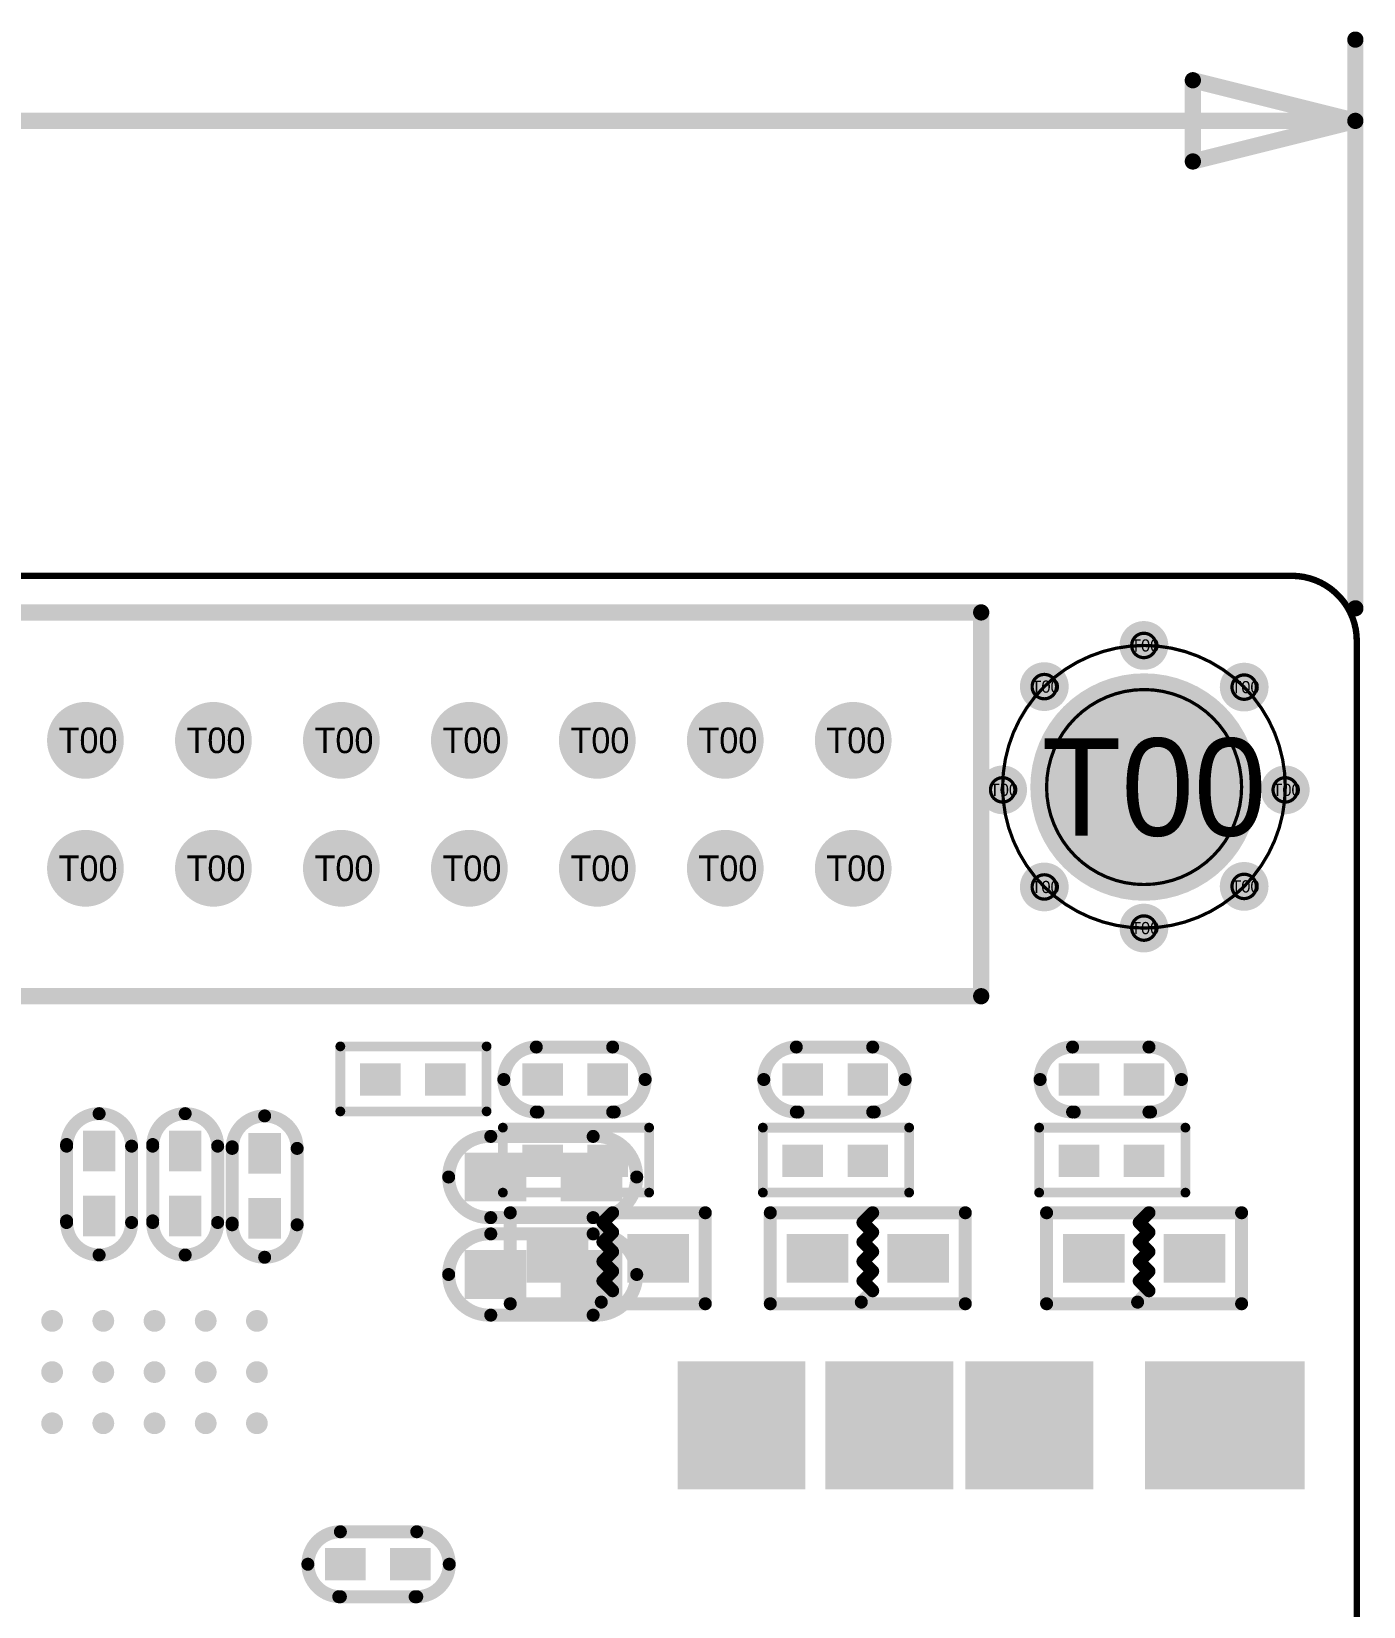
# Model space of a CAD drawing. Extents: x -400 to 4142, y 20 to 2756.
# Drawn here: x 3155 to 3975, y 1786 to 2755 of the extents above; entities that cross this region are included whole.
import ezdxf

# ---------------------------------------------------------------- set-up
doc = ezdxf.new("R2010")
doc.units = 0
doc.header["$MEASUREMENT"] = 0
for name, color, linetype in [('2DLINES_1', 3, 'Continuous'), ('BOARD_OUTLINE', 1, 'Continuous'), ('COMP_OUTLINE_BOTTOM', 6, 'Continuous'), ('COMP_OUTLINE_TOP', 4, 'Continuous'), ('PADLAYER_BOTTOM', 7, 'Continuous'), ('PADLAYER_TOP', 5, 'Continuous'), ('TOOL_TOP', 8, 'Continuous'), ('TOOLCODE_TOP', 9, 'Continuous')]:
    doc.layers.add(name, color=color, linetype=linetype)

msp = doc.modelspace()

# ---------------------------------------------------------------- linework, layer by layer
at = {"layer": '2DLINES_1'}
for points, const_width in [([(3970, 2400), (3970, 2750)], 10), ([(3870, 2675), (3870, 2725)], 10), ([(3870, 2725), (3970, 2700)], 10), ([(3970, 2700), (2134.545, 2700)], 10), ([(3970, 2700), (3870, 2675)], 10), ([(3970, 2350), (3970.026, 2350)], 1)]:
    msp.add_lwpolyline(points, dxfattribs=dict(at, const_width=const_width))
for points, const_width in [([(3967.5, 2750, 1), (3972.5, 2750, 1)], 5), ([(3867.5, 2725, 1), (3872.5, 2725, 1)], 5), ([(3867.5, 2725, 1), (3872.5, 2725, 1)], 5), ([(3967.5, 2700, 1), (3972.5, 2700, 1)], 5), ([(3967.5, 2700, 1), (3972.5, 2700, 1)], 5), ([(3967.5, 2700, 1), (3972.5, 2700, 1)], 5), ([(3867.5, 2675, 1), (3872.5, 2675, 1)], 5), ([(3867.5, 2675, 1), (3872.5, 2675, 1)], 5), ([(3967.5, 2400, 1), (3972.5, 2400, 1)], 5), ([(3969.75, 2350, 1), (3970.25, 2350, 1)], 0.5), ([(3969.776, 2350, 1), (3970.276, 2350, 1)], 0.5)]:
    msp.add_lwpolyline(points, format="xyb", close=True, dxfattribs=dict(at, const_width=const_width))
at = {"layer": 'BOARD_OUTLINE', "const_width": 3.937}
for points in [[(3930.866, 2420), (73.858, 2420, 0.414214)], [(3970.866, 2380, 0.414214), (3930.866, 2420)], [(3970.866, 100), (3970.866, 2380, 0.414214)]]:
    msp.add_lwpolyline(points, format="xyb", dxfattribs=at)
at = {"layer": 'BOARD_OUTLINE', "const_width": 1.969}
for points in [[(3929.882, 2420, 1), (3931.85, 2420, 1)], [(3929.882, 2420, 1), (3931.85, 2420, 1)], [(3969.882, 2380, 1), (3971.85, 2380, 1)], [(3969.882, 2380, 1), (3971.85, 2380, 1)]]:
    msp.add_lwpolyline(points, format="xyb", close=True, dxfattribs=at)
at = {"layer": 'COMP_OUTLINE_BOTTOM', "const_width": 8}
for points in [[(3197, 2089, 0.414214), (3177, 2069)], [(3217, 2069, 0.414214), (3197, 2089, 0.414214)], [(3249.953, 2089, 0.414214), (3229.953, 2069)], [(3269.953, 2069, 0.414214), (3249.953, 2089, 0.414214)], [(3298.856, 2087.604, 0.414214), (3278.856, 2067.604)], [(3318.856, 2067.604, 0.414214), (3298.856, 2087.604, 0.414214)], [(3437.99, 2075, 0.424732), (3412.079, 2050, 0.424732)], [(3500.99, 2075), (3437.99, 2075, 0.424732)], [(3527.799, 2050, 0.434813), (3500.99, 2075)], [(3412.079, 2050, 0.424732), (3437.99, 2025)], [(3500.99, 2025, 0.434813), (3527.799, 2050, 0.434813)], [(3177, 2022, 0.414214), (3197, 2002, 0.414214)], [(3197, 2002, 0.414214), (3217, 2022)], [(3229.953, 2022, 0.414214), (3249.953, 2002, 0.414214)], [(3249.953, 2002, 0.414214), (3269.953, 2022)], [(3437.99, 2025), (3500.99, 2025, 0.434813)], [(3278.856, 2020.604, 0.414214), (3298.856, 2000.604, 0.414214)], [(3298.856, 2000.604, 0.414214), (3318.856, 2020.604)], [(3437.99, 2015, 0.424732), (3412.079, 1990, 0.424732)], [(3500.99, 2015), (3437.99, 2015, 0.424732)], [(3527.799, 1990, 0.434813), (3500.99, 2015)], [(3412.079, 1990, 0.424732), (3437.99, 1965)], [(3500.99, 1965, 0.434813), (3527.799, 1990, 0.434813)], [(3437.99, 1965), (3500.99, 1965, 0.434813)], [(3345.457, 1831.682, 0.414214), (3325.457, 1811.682, 0.414214)], [(3412.457, 1811.682, 0.414214), (3392.457, 1831.682)], [(3325.457, 1811.682, 0.414214), (3345.457, 1791.682)], [(3392.457, 1791.682, 0.414214), (3412.457, 1811.682, 0.414214)]]:
    msp.add_lwpolyline(points, format="xyb", dxfattribs=at)
at = {"layer": 'COMP_OUTLINE_BOTTOM', "const_width": 4}
for points in [[(3195, 2089, 1), (3199, 2089, 1)], [(3195, 2089, 1), (3199, 2089, 1)], [(3247.953, 2089, 1), (3251.953, 2089, 1)], [(3247.953, 2089, 1), (3251.953, 2089, 1)], [(3296.856, 2087.604, 1), (3300.856, 2087.604, 1)], [(3296.856, 2087.604, 1), (3300.856, 2087.604, 1)], [(3435.99, 2075, 1), (3439.99, 2075, 1)], [(3435.99, 2075, 1), (3439.99, 2075, 1)], [(3498.99, 2075, 1), (3502.99, 2075, 1)], [(3498.99, 2075, 1), (3502.99, 2075, 1)], [(3175, 2070, 1), (3179, 2070, 1)], [(3175, 2069, 1), (3179, 2069, 1)], [(3215, 2069, 1), (3219, 2069, 1)], [(3215, 2069, 1), (3219, 2069, 1)], [(3227.953, 2070, 1), (3231.953, 2070, 1)], [(3227.953, 2069, 1), (3231.953, 2069, 1)], [(3267.953, 2069, 1), (3271.953, 2069, 1)], [(3267.953, 2069, 1), (3271.953, 2069, 1)], [(3276.856, 2068.604, 1), (3280.856, 2068.604, 1)], [(3276.856, 2067.604, 1), (3280.856, 2067.604, 1)], [(3316.856, 2067.604, 1), (3320.856, 2067.604, 1)], [(3316.856, 2067.604, 1), (3320.856, 2067.604, 1)], [(3410.079, 2050, 1), (3414.079, 2050, 1)], [(3410.079, 2050, 1), (3414.079, 2050, 1)], [(3525.799, 2050, 1), (3529.799, 2050, 1)], [(3525.799, 2050, 1), (3529.799, 2050, 1)], [(3175, 2023, 1), (3179, 2023, 1)], [(3175, 2022, 1), (3179, 2022, 1)], [(3215, 2022, 1), (3219, 2022, 1)], [(3215, 2022, 1), (3219, 2022, 1)], [(3227.953, 2023, 1), (3231.953, 2023, 1)], [(3227.953, 2022, 1), (3231.953, 2022, 1)], [(3267.953, 2022, 1), (3271.953, 2022, 1)], [(3267.953, 2022, 1), (3271.953, 2022, 1)], [(3435.99, 2025, 1), (3439.99, 2025, 1)], [(3435.99, 2025, 1), (3439.99, 2025, 1)], [(3498.99, 2025, 1), (3502.99, 2025, 1)], [(3498.99, 2025, 1), (3502.99, 2025, 1)], [(3276.856, 2021.604, 1), (3280.856, 2021.604, 1)], [(3276.856, 2020.604, 1), (3280.856, 2020.604, 1)], [(3316.856, 2020.604, 1), (3320.856, 2020.604, 1)], [(3316.856, 2020.604, 1), (3320.856, 2020.604, 1)], [(3435.99, 2015, 1), (3439.99, 2015, 1)], [(3435.99, 2015, 1), (3439.99, 2015, 1)], [(3498.99, 2015, 1), (3502.99, 2015, 1)], [(3498.99, 2015, 1), (3502.99, 2015, 1)], [(3195, 2002, 1), (3199, 2002, 1)], [(3195, 2002, 1), (3199, 2002, 1)], [(3247.953, 2002, 1), (3251.953, 2002, 1)], [(3247.953, 2002, 1), (3251.953, 2002, 1)], [(3296.856, 2000.604, 1), (3300.856, 2000.604, 1)], [(3296.856, 2000.604, 1), (3300.856, 2000.604, 1)], [(3410.079, 1990, 1), (3414.079, 1990, 1)], [(3410.079, 1990, 1), (3414.079, 1990, 1)], [(3525.799, 1990, 1), (3529.799, 1990, 1)], [(3525.799, 1990, 1), (3529.799, 1990, 1)], [(3435.99, 1965, 1), (3439.99, 1965, 1)], [(3435.99, 1965, 1), (3439.99, 1965, 1)], [(3498.99, 1965, 1), (3502.99, 1965, 1)], [(3498.99, 1965, 1), (3502.99, 1965, 1)], [(3343.457, 1831.682, 1), (3347.457, 1831.682, 1)], [(3343.457, 1831.682, 1), (3347.457, 1831.682, 1)], [(3390.457, 1831.682, 1), (3394.457, 1831.682, 1)], [(3390.457, 1831.682, 1), (3394.457, 1831.682, 1)], [(3323.457, 1811.682, 1), (3327.457, 1811.682, 1)], [(3323.457, 1811.682, 1), (3327.457, 1811.682, 1)], [(3410.457, 1811.682, 1), (3414.457, 1811.682, 1)], [(3410.457, 1811.682, 1), (3414.457, 1811.682, 1)], [(3342.457, 1791.682, 1), (3346.457, 1791.682, 1)], [(3343.457, 1791.682, 1), (3347.457, 1791.682, 1)], [(3389.457, 1791.682, 1), (3393.457, 1791.682, 1)], [(3390.457, 1791.682, 1), (3394.457, 1791.682, 1)]]:
    msp.add_lwpolyline(points, format="xyb", close=True, dxfattribs=at)
at = {"layer": 'COMP_OUTLINE_BOTTOM', "const_width": 8}
for points in [[(3177, 2023), (3177, 2070)], [(3217, 2022), (3217, 2069)], [(3229.953, 2023), (3229.953, 2070)], [(3269.953, 2022), (3269.953, 2069)], [(3278.856, 2021.604), (3278.856, 2068.604)], [(3318.856, 2020.604), (3318.856, 2067.604)], [(3392.457, 1831.682), (3345.457, 1831.682)], [(3391.457, 1791.682), (3344.457, 1791.682)]]:
    msp.add_lwpolyline(points, dxfattribs=at)
at = {"layer": 'COMP_OUTLINE_TOP'}
for points, const_width in [([(1771.26, 2397.48), (3739.764, 2397.48)], 10), ([(3739.764, 2397.48), (3739.764, 2161.259)], 10), ([(3739.764, 2161.259), (1771.26, 2161.26)], 10), ([(3345.43, 2090.39), (3345.43, 2130.39)], 6), ([(3345.43, 2130.39), (3435.43, 2130.39)], 6), ([(3435.43, 2130.39), (3435.43, 2090.39)], 6), ([(3466, 2130), (3513, 2130)], 8), ([(3626, 2130), (3673, 2130)], 8), ([(3796, 2130), (3843, 2130)], 8), ([(3467, 2090), (3514, 2090)], 8), ([(3627, 2090), (3674, 2090)], 8), ([(3797, 2090), (3844, 2090)], 8), ([(3435.43, 2090.39), (3345.43, 2090.39)], 6), ([(3445.43, 2040.39), (3445.43, 2080.39)], 6), ([(3445.43, 2080.39), (3535.43, 2080.39)], 6), ([(3535.43, 2080.39), (3535.43, 2040.39)], 6), ([(3605.43, 2040.39), (3605.43, 2080.39)], 6), ([(3605.43, 2080.39), (3695.43, 2080.39)], 6), ([(3695.43, 2080.39), (3695.43, 2040.39)], 6), ([(3775.43, 2040.39), (3775.43, 2080.39)], 6), ([(3775.43, 2080.39), (3865.43, 2080.39)], 6), ([(3865.43, 2080.39), (3865.43, 2040.39)], 6), ([(3535.43, 2040.39), (3445.43, 2040.39)], 6), ([(3695.43, 2040.39), (3605.43, 2040.39)], 6), ([(3865.43, 2040.39), (3775.43, 2040.39)], 6), ([(3450, 2028), (3570, 2028)], 8), ([(3450, 1972), (3450, 2028)], 8), ([(3513, 2028), (3507, 2022)], 8), ([(3507, 2022), (3513, 2016)], 8), ([(3570, 2028), (3570, 1972)], 8), ([(3610, 2028), (3730, 2028)], 8), ([(3610, 1972), (3610, 2028)], 8), ([(3673, 2028), (3667, 2022)], 8), ([(3667, 2022), (3673, 2016)], 8), ([(3730, 2028), (3730, 1972)], 8), ([(3780, 2028), (3900, 2028)], 8), ([(3780, 1972), (3780, 2028)], 8), ([(3843, 2028), (3837, 2022)], 8), ([(3837, 2022), (3843, 2016)], 8), ([(3900, 2028), (3900, 1972)], 8), ([(3513, 2016), (3507, 2010)], 8), ([(3673, 2016), (3667, 2010)], 8), ([(3843, 2016), (3837, 2010)], 8), ([(3507, 2010), (3513, 2004)], 8), ([(3513, 2004), (3507, 1998)], 8), ([(3667, 2010), (3673, 2004)], 8), ([(3673, 2004), (3667, 1998)], 8), ([(3837, 2010), (3843, 2004)], 8), ([(3843, 2004), (3837, 1998)], 8), ([(3507, 1998), (3513, 1992)], 8), ([(3667, 1998), (3673, 1992)], 8), ([(3837, 1998), (3843, 1992)], 8), ([(3513, 1992), (3507, 1986)], 8), ([(3507, 1986), (3513, 1980)], 8), ([(3673, 1992), (3667, 1986)], 8), ([(3667, 1986), (3673, 1980)], 8), ([(3843, 1992), (3837, 1986)], 8), ([(3837, 1986), (3843, 1980)], 8), ([(3513, 1980), (3506, 1973)], 8), ([(3673, 1980), (3666, 1973)], 8), ([(3843, 1980), (3836, 1973)], 8), ([(3570, 1972), (3450, 1972)], 8), ([(3730, 1972), (3610, 1972)], 8), ([(3900, 1972), (3780, 1972)], 8)]:
    msp.add_lwpolyline(points, dxfattribs=dict(at, const_width=const_width))
for points, const_width in [([(3737.264, 2397.48, 1), (3742.264, 2397.48, 1)], 5), ([(3737.264, 2397.48, 1), (3742.264, 2397.48, 1)], 5), ([(3737.264, 2161.259, 1), (3742.264, 2161.259, 1)], 5), ([(3737.264, 2161.259, 1), (3742.264, 2161.259, 1)], 5), ([(3343.93, 2130.39, 1), (3346.93, 2130.39, 1)], 3), ([(3343.93, 2130.39, 1), (3346.93, 2130.39, 1)], 3), ([(3433.93, 2130.39, 1), (3436.93, 2130.39, 1)], 3), ([(3433.93, 2130.39, 1), (3436.93, 2130.39, 1)], 3), ([(3464, 2130, 1), (3468, 2130, 1)], 4), ([(3464, 2130, 1), (3468, 2130, 1)], 4), ([(3511, 2130, 1), (3515, 2130, 1)], 4), ([(3511, 2130, 1), (3515, 2130, 1)], 4), ([(3624, 2130, 1), (3628, 2130, 1)], 4), ([(3624, 2130, 1), (3628, 2130, 1)], 4), ([(3671, 2130, 1), (3675, 2130, 1)], 4), ([(3671, 2130, 1), (3675, 2130, 1)], 4), ([(3794, 2130, 1), (3798, 2130, 1)], 4), ([(3794, 2130, 1), (3798, 2130, 1)], 4), ([(3841, 2130, 1), (3845, 2130, 1)], 4), ([(3841, 2130, 1), (3845, 2130, 1)], 4), ([(3444, 2110, 1), (3448, 2110, 1)], 4), ([(3444, 2110, 1), (3448, 2110, 1)], 4), ([(3531, 2110, 1), (3535, 2110, 1)], 4), ([(3531, 2110, 1), (3535, 2110, 1)], 4), ([(3604, 2110, 1), (3608, 2110, 1)], 4), ([(3604, 2110, 1), (3608, 2110, 1)], 4), ([(3691, 2110, 1), (3695, 2110, 1)], 4), ([(3691, 2110, 1), (3695, 2110, 1)], 4), ([(3774, 2110, 1), (3778, 2110, 1)], 4), ([(3774, 2110, 1), (3778, 2110, 1)], 4), ([(3861, 2110, 1), (3865, 2110, 1)], 4), ([(3861, 2110, 1), (3865, 2110, 1)], 4), ([(3464, 2090, 1), (3468, 2090, 1)], 4), ([(3465, 2090, 1), (3469, 2090, 1)], 4), ([(3511, 2090, 1), (3515, 2090, 1)], 4), ([(3512, 2090, 1), (3516, 2090, 1)], 4), ([(3624, 2090, 1), (3628, 2090, 1)], 4), ([(3625, 2090, 1), (3629, 2090, 1)], 4), ([(3671, 2090, 1), (3675, 2090, 1)], 4), ([(3672, 2090, 1), (3676, 2090, 1)], 4), ([(3794, 2090, 1), (3798, 2090, 1)], 4), ([(3795, 2090, 1), (3799, 2090, 1)], 4), ([(3841, 2090, 1), (3845, 2090, 1)], 4), ([(3842, 2090, 1), (3846, 2090, 1)], 4), ([(3343.93, 2090.39, 1), (3346.93, 2090.39, 1)], 3), ([(3343.93, 2090.39, 1), (3346.93, 2090.39, 1)], 3), ([(3433.93, 2090.39, 1), (3436.93, 2090.39, 1)], 3), ([(3433.93, 2090.39, 1), (3436.93, 2090.39, 1)], 3), ([(3443.93, 2080.39, 1), (3446.93, 2080.39, 1)], 3), ([(3443.93, 2080.39, 1), (3446.93, 2080.39, 1)], 3), ([(3533.93, 2080.39, 1), (3536.93, 2080.39, 1)], 3), ([(3533.93, 2080.39, 1), (3536.93, 2080.39, 1)], 3), ([(3603.93, 2080.39, 1), (3606.93, 2080.39, 1)], 3), ([(3603.93, 2080.39, 1), (3606.93, 2080.39, 1)], 3), ([(3693.93, 2080.39, 1), (3696.93, 2080.39, 1)], 3), ([(3693.93, 2080.39, 1), (3696.93, 2080.39, 1)], 3), ([(3773.93, 2080.39, 1), (3776.93, 2080.39, 1)], 3), ([(3773.93, 2080.39, 1), (3776.93, 2080.39, 1)], 3), ([(3863.93, 2080.39, 1), (3866.93, 2080.39, 1)], 3), ([(3863.93, 2080.39, 1), (3866.93, 2080.39, 1)], 3), ([(3443.93, 2040.39, 1), (3446.93, 2040.39, 1)], 3), ([(3443.93, 2040.39, 1), (3446.93, 2040.39, 1)], 3), ([(3533.93, 2040.39, 1), (3536.93, 2040.39, 1)], 3), ([(3533.93, 2040.39, 1), (3536.93, 2040.39, 1)], 3), ([(3603.93, 2040.39, 1), (3606.93, 2040.39, 1)], 3), ([(3603.93, 2040.39, 1), (3606.93, 2040.39, 1)], 3), ([(3693.93, 2040.39, 1), (3696.93, 2040.39, 1)], 3), ([(3693.93, 2040.39, 1), (3696.93, 2040.39, 1)], 3), ([(3773.93, 2040.39, 1), (3776.93, 2040.39, 1)], 3), ([(3773.93, 2040.39, 1), (3776.93, 2040.39, 1)], 3), ([(3863.93, 2040.39, 1), (3866.93, 2040.39, 1)], 3), ([(3863.93, 2040.39, 1), (3866.93, 2040.39, 1)], 3), ([(3448, 2028, 1), (3452, 2028, 1)], 4), ([(3448, 2028, 1), (3452, 2028, 1)], 4), ([(3505, 2022, 1), (3509, 2022, 1)], 4), ([(3505, 2022, 1), (3509, 2022, 1)], 4), ([(3511, 2028, 1), (3515, 2028, 1)], 4), ([(3568, 2028, 1), (3572, 2028, 1)], 4), ([(3568, 2028, 1), (3572, 2028, 1)], 4), ([(3608, 2028, 1), (3612, 2028, 1)], 4), ([(3608, 2028, 1), (3612, 2028, 1)], 4), ([(3665, 2022, 1), (3669, 2022, 1)], 4), ([(3665, 2022, 1), (3669, 2022, 1)], 4), ([(3671, 2028, 1), (3675, 2028, 1)], 4), ([(3728, 2028, 1), (3732, 2028, 1)], 4), ([(3728, 2028, 1), (3732, 2028, 1)], 4), ([(3778, 2028, 1), (3782, 2028, 1)], 4), ([(3778, 2028, 1), (3782, 2028, 1)], 4), ([(3835, 2022, 1), (3839, 2022, 1)], 4), ([(3835, 2022, 1), (3839, 2022, 1)], 4), ([(3841, 2028, 1), (3845, 2028, 1)], 4), ([(3898, 2028, 1), (3902, 2028, 1)], 4), ([(3898, 2028, 1), (3902, 2028, 1)], 4), ([(3511, 2016, 1), (3515, 2016, 1)], 4), ([(3511, 2016, 1), (3515, 2016, 1)], 4), ([(3671, 2016, 1), (3675, 2016, 1)], 4), ([(3671, 2016, 1), (3675, 2016, 1)], 4), ([(3841, 2016, 1), (3845, 2016, 1)], 4), ([(3841, 2016, 1), (3845, 2016, 1)], 4), ([(3505, 2010, 1), (3509, 2010, 1)], 4), ([(3505, 2010, 1), (3509, 2010, 1)], 4), ([(3511, 2004, 1), (3515, 2004, 1)], 4), ([(3511, 2004, 1), (3515, 2004, 1)], 4), ([(3665, 2010, 1), (3669, 2010, 1)], 4), ([(3665, 2010, 1), (3669, 2010, 1)], 4), ([(3671, 2004, 1), (3675, 2004, 1)], 4), ([(3671, 2004, 1), (3675, 2004, 1)], 4), ([(3835, 2010, 1), (3839, 2010, 1)], 4), ([(3835, 2010, 1), (3839, 2010, 1)], 4), ([(3841, 2004, 1), (3845, 2004, 1)], 4), ([(3841, 2004, 1), (3845, 2004, 1)], 4), ([(3505, 1998, 1), (3509, 1998, 1)], 4), ([(3505, 1998, 1), (3509, 1998, 1)], 4), ([(3665, 1998, 1), (3669, 1998, 1)], 4), ([(3665, 1998, 1), (3669, 1998, 1)], 4), ([(3835, 1998, 1), (3839, 1998, 1)], 4), ([(3835, 1998, 1), (3839, 1998, 1)], 4), ([(3505, 1986, 1), (3509, 1986, 1)], 4), ([(3505, 1986, 1), (3509, 1986, 1)], 4), ([(3511, 1992, 1), (3515, 1992, 1)], 4), ([(3511, 1992, 1), (3515, 1992, 1)], 4), ([(3665, 1986, 1), (3669, 1986, 1)], 4), ([(3665, 1986, 1), (3669, 1986, 1)], 4), ([(3671, 1992, 1), (3675, 1992, 1)], 4), ([(3671, 1992, 1), (3675, 1992, 1)], 4), ([(3835, 1986, 1), (3839, 1986, 1)], 4), ([(3835, 1986, 1), (3839, 1986, 1)], 4), ([(3841, 1992, 1), (3845, 1992, 1)], 4), ([(3841, 1992, 1), (3845, 1992, 1)], 4), ([(3511, 1980, 1), (3515, 1980, 1)], 4), ([(3511, 1980, 1), (3515, 1980, 1)], 4), ([(3671, 1980, 1), (3675, 1980, 1)], 4), ([(3671, 1980, 1), (3675, 1980, 1)], 4), ([(3841, 1980, 1), (3845, 1980, 1)], 4), ([(3841, 1980, 1), (3845, 1980, 1)], 4), ([(3448, 1972, 1), (3452, 1972, 1)], 4), ([(3448, 1972, 1), (3452, 1972, 1)], 4), ([(3504, 1973, 1), (3508, 1973, 1)], 4), ([(3568, 1972, 1), (3572, 1972, 1)], 4), ([(3568, 1972, 1), (3572, 1972, 1)], 4), ([(3608, 1972, 1), (3612, 1972, 1)], 4), ([(3608, 1972, 1), (3612, 1972, 1)], 4), ([(3664, 1973, 1), (3668, 1973, 1)], 4), ([(3728, 1972, 1), (3732, 1972, 1)], 4), ([(3728, 1972, 1), (3732, 1972, 1)], 4), ([(3778, 1972, 1), (3782, 1972, 1)], 4), ([(3778, 1972, 1), (3782, 1972, 1)], 4), ([(3834, 1973, 1), (3838, 1973, 1)], 4), ([(3898, 1972, 1), (3902, 1972, 1)], 4), ([(3898, 1972, 1), (3902, 1972, 1)], 4)]:
    msp.add_lwpolyline(points, format="xyb", close=True, dxfattribs=dict(at, const_width=const_width))
for points, const_width in [([(3752.957, 2290.18, 1), (3926.883, 2290.18, 1), (3752.957, 2290.18)], 2), ([(3446, 2110, -0.414214), (3466, 2130)], 8), ([(3513, 2130, -0.414214), (3533, 2110, -0.414214)], 8), ([(3606, 2110, -0.414214), (3626, 2130)], 8), ([(3673, 2130, -0.414214), (3693, 2110, -0.414214)], 8), ([(3776, 2110, -0.414214), (3796, 2130)], 8), ([(3843, 2130, -0.414214), (3863, 2110, -0.414214)], 8), ([(3466, 2090, -0.414214), (3446, 2110, -0.414214)], 8), ([(3533, 2110, -0.414214), (3513, 2090)], 8), ([(3626, 2090, -0.414214), (3606, 2110, -0.414214)], 8), ([(3693, 2110, -0.414214), (3673, 2090)], 8), ([(3796, 2090, -0.414214), (3776, 2110, -0.414214)], 8), ([(3863, 2110, -0.414214), (3843, 2090)], 8)]:
    msp.add_lwpolyline(points, format="xyb", dxfattribs=dict(at, const_width=const_width))
at = {"layer": 'PADLAYER_BOTTOM'}
for points, const_width in [([(3832.38, 2377.15, 1), (3847.38, 2377.15, 1)], 15), ([(3771.1, 2351.81, 1), (3786.1, 2351.81, 1)], 15), ([(3894.09, 2351.5, 1), (3909.09, 2351.5, 1)], 15), ([(3805, 2290, 1), (3875, 2290, 1)], 70), ([(3176.772, 2318.74, 1), (3200.394, 2318.74, 1)], 23.622), ([(3255.512, 2318.74, 1), (3279.134, 2318.74, 1)], 23.622), ([(3334.252, 2318.74, 1), (3357.874, 2318.74, 1)], 23.622), ([(3412.992, 2318.74, 1), (3436.614, 2318.74, 1)], 23.622), ([(3491.732, 2318.74, 1), (3515.354, 2318.74, 1)], 23.622), ([(3570.472, 2318.74, 1), (3594.094, 2318.74, 1)], 23.622), ([(3649.213, 2318.74, 1), (3672.835, 2318.74, 1)], 23.622), ([(3745.47, 2288.28, 1), (3760.47, 2288.28, 1)], 15), ([(3919.35, 2288.26, 1), (3934.35, 2288.26, 1)], 15), ([(3176.772, 2240, 1), (3200.394, 2240, 1)], 23.622), ([(3255.512, 2240, 1), (3279.134, 2240, 1)], 23.622), ([(3334.252, 2240, 1), (3357.874, 2240, 1)], 23.622), ([(3412.992, 2240, 1), (3436.614, 2240, 1)], 23.622), ([(3491.732, 2239.999, 1), (3515.354, 2239.999, 1)], 23.622), ([(3570.472, 2239.999, 1), (3594.094, 2239.999, 1)], 23.622), ([(3649.213, 2239.999, 1), (3672.835, 2239.999, 1)], 23.622), ([(3771.09, 2228.51, 1), (3786.09, 2228.51, 1)], 15), ([(3894.07, 2228.86, 1), (3909.07, 2228.86, 1)], 15), ([(3832.38, 2203.21, 1), (3847.38, 2203.21, 1)], 15)]:
    msp.add_lwpolyline(points, format="xyb", close=True, dxfattribs=dict(at, const_width=const_width))
for points in [[(3187, 2078.5), (3187, 2053.5), (3207, 2078.5), (3207, 2053.5)], [(3239.953, 2078.5), (3239.953, 2053.5), (3259.953, 2078.5), (3259.953, 2053.5)], [(3288.856, 2077.104), (3288.856, 2052.104), (3308.856, 2077.104), (3308.856, 2052.104)], [(3421.94, 2035), (3459.94, 2035), (3421.94, 2065), (3459.94, 2065)], [(3481, 2035), (3519, 2035), (3481, 2065), (3519, 2065)], [(3187, 2038.5), (3187, 2013.5), (3207, 2038.5), (3207, 2013.5)], [(3239.953, 2038.5), (3239.953, 2013.5), (3259.953, 2038.5), (3259.953, 2013.5)], [(3288.856, 2037.104), (3288.856, 2012.104), (3308.856, 2037.104), (3308.856, 2012.104)], [(3421.94, 1975), (3459.94, 1975), (3421.94, 2005), (3459.94, 2005)], [(3481, 1975), (3519, 1975), (3481, 2005), (3519, 2005)], [(3631.653, 1936.535), (3552.913, 1936.535), (3631.653, 1857.795), (3552.913, 1857.795)], [(3808.819, 1936.535), (3730.079, 1936.535), (3808.819, 1857.795), (3730.079, 1857.795)], [(3938.74, 1936.535), (3860, 1936.535), (3938.74, 1857.795), (3860, 1857.795)], [(3335.957, 1801.682), (3360.957, 1801.682), (3335.957, 1821.682), (3360.957, 1821.682)], [(3375.957, 1801.682), (3400.957, 1801.682), (3375.957, 1821.682), (3400.957, 1821.682)]]:
    msp.add_solid(points, dxfattribs=at)
at = {"layer": 'PADLAYER_TOP'}
for points, const_width in [([(3832.38, 2377.15, 1), (3847.38, 2377.15, 1)], 15), ([(3771.1, 2351.81, 1), (3786.1, 2351.81, 1)], 15), ([(3894.09, 2351.5, 1), (3909.09, 2351.5, 1)], 15), ([(3805, 2290, 1), (3875, 2290, 1)], 70), ([(3176.772, 2318.74, 1), (3200.394, 2318.74, 1)], 23.622), ([(3255.512, 2318.74, 1), (3279.134, 2318.74, 1)], 23.622), ([(3334.252, 2318.74, 1), (3357.874, 2318.74, 1)], 23.622), ([(3412.992, 2318.74, 1), (3436.614, 2318.74, 1)], 23.622), ([(3491.732, 2318.74, 1), (3515.354, 2318.74, 1)], 23.622), ([(3570.472, 2318.74, 1), (3594.094, 2318.74, 1)], 23.622), ([(3649.213, 2318.74, 1), (3672.835, 2318.74, 1)], 23.622), ([(3745.47, 2288.28, 1), (3760.47, 2288.28, 1)], 15), ([(3919.35, 2288.26, 1), (3934.35, 2288.26, 1)], 15), ([(3176.772, 2240, 1), (3200.394, 2240, 1)], 23.622), ([(3255.512, 2240, 1), (3279.134, 2240, 1)], 23.622), ([(3334.252, 2240, 1), (3357.874, 2240, 1)], 23.622), ([(3412.992, 2240, 1), (3436.614, 2240, 1)], 23.622), ([(3491.732, 2239.999, 1), (3515.354, 2239.999, 1)], 23.622), ([(3570.472, 2239.999, 1), (3594.094, 2239.999, 1)], 23.622), ([(3649.213, 2239.999, 1), (3672.835, 2239.999, 1)], 23.622), ([(3771.09, 2228.51, 1), (3786.09, 2228.51, 1)], 15), ([(3894.07, 2228.86, 1), (3909.07, 2228.86, 1)], 15), ([(3832.38, 2203.21, 1), (3847.38, 2203.21, 1)], 15), ([(3164.74, 1961.439, 1), (3171.433, 1961.439, 1)], 6.693), ([(3196.24, 1961.439, 1), (3202.933, 1961.439, 1)], 6.693), ([(3227.74, 1961.439, 1), (3234.433, 1961.439, 1)], 6.693), ([(3259.24, 1961.439, 1), (3265.933, 1961.439, 1)], 6.693), ([(3290.74, 1961.439, 1), (3297.433, 1961.439, 1)], 6.693), ([(3164.74, 1929.939, 1), (3171.433, 1929.939, 1)], 6.693), ([(3196.24, 1929.939, 1), (3202.933, 1929.939, 1)], 6.693), ([(3227.74, 1929.939, 1), (3234.433, 1929.939, 1)], 6.693), ([(3259.24, 1929.939, 1), (3265.933, 1929.939, 1)], 6.693), ([(3290.74, 1929.939, 1), (3297.433, 1929.939, 1)], 6.693), ([(3164.74, 1898.439, 1), (3171.433, 1898.439, 1)], 6.693), ([(3196.24, 1898.439, 1), (3202.933, 1898.439, 1)], 6.693), ([(3227.74, 1898.439, 1), (3234.433, 1898.439, 1)], 6.693), ([(3259.24, 1898.439, 1), (3265.933, 1898.439, 1)], 6.693), ([(3290.74, 1898.439, 1), (3297.433, 1898.439, 1)], 6.693)]:
    msp.add_lwpolyline(points, format="xyb", close=True, dxfattribs=dict(at, const_width=const_width))
for points in [[(3357.5, 2100), (3382.5, 2100), (3357.5, 2120), (3382.5, 2120)], [(3397.5, 2100), (3422.5, 2100), (3397.5, 2120), (3422.5, 2120)], [(3457.5, 2100), (3482.5, 2100), (3457.5, 2120), (3482.5, 2120)], [(3497.5, 2100), (3522.5, 2100), (3497.5, 2120), (3522.5, 2120)], [(3617.5, 2100), (3642.5, 2100), (3617.5, 2120), (3642.5, 2120)], [(3657.5, 2100), (3682.5, 2100), (3657.5, 2120), (3682.5, 2120)], [(3787.5, 2100), (3812.5, 2100), (3787.5, 2120), (3812.5, 2120)], [(3827.5, 2100), (3852.5, 2100), (3827.5, 2120), (3852.5, 2120)], [(3457.5, 2050), (3482.5, 2050), (3457.5, 2070), (3482.5, 2070)], [(3497.5, 2050), (3522.5, 2050), (3497.5, 2070), (3522.5, 2070)], [(3617.5, 2050), (3642.5, 2050), (3617.5, 2070), (3642.5, 2070)], [(3657.5, 2050), (3682.5, 2050), (3657.5, 2070), (3682.5, 2070)], [(3787.5, 2050), (3812.5, 2050), (3787.5, 2070), (3812.5, 2070)], [(3827.5, 2050), (3852.5, 2050), (3827.5, 2070), (3852.5, 2070)], [(3460, 1985), (3498, 1985), (3460, 2015), (3498, 2015)], [(3522, 1985), (3560, 1985), (3522, 2015), (3560, 2015)], [(3620, 1985), (3658, 1985), (3620, 2015), (3658, 2015)], [(3682, 1985), (3720, 1985), (3682, 2015), (3720, 2015)], [(3790, 1985), (3828, 1985), (3790, 2015), (3828, 2015)], [(3852, 1985), (3890, 1985), (3852, 2015), (3890, 2015)], [(3643.78, 1857.795), (3722.52, 1857.795), (3643.78, 1936.535), (3722.52, 1936.535)], [(3840.63, 1857.795), (3919.37, 1857.795), (3840.63, 1936.535), (3919.37, 1936.535)]]:
    msp.add_solid(points, dxfattribs=at)
at = {"layer": 'TOOL_TOP'}
for points, const_width in [([(3832.38, 2377.15, 1), (3847.38, 2377.15, 1), (3832.38, 2377.15)], 2), ([(3771.1, 2351.81, 1), (3786.1, 2351.81, 1), (3771.1, 2351.81)], 2), ([(3894.09, 2351.5, 1), (3909.09, 2351.5, 1), (3894.09, 2351.5)], 2), ([(3780, 2290, 1), (3900, 2290, 1), (3780, 2290)], 2), ([(3172.835, 2318.74, 1), (3204.331, 2318.74, 1), (3172.835, 2318.74)], 10), ([(3251.575, 2318.74, 1), (3283.071, 2318.74, 1), (3251.575, 2318.74)], 10), ([(3330.315, 2318.74, 1), (3361.811, 2318.74, 1), (3330.315, 2318.74)], 10), ([(3409.055, 2318.74, 1), (3440.551, 2318.74, 1), (3409.055, 2318.74)], 10), ([(3487.795, 2318.74, 1), (3519.291, 2318.74, 1), (3487.795, 2318.74)], 10), ([(3566.535, 2318.74, 1), (3598.032, 2318.74, 1), (3566.535, 2318.74)], 10), ([(3645.276, 2318.74, 1), (3676.772, 2318.74, 1), (3645.276, 2318.74)], 10), ([(3745.47, 2288.28, 1), (3760.47, 2288.28, 1), (3745.47, 2288.28)], 2), ([(3919.35, 2288.26, 1), (3934.35, 2288.26, 1), (3919.35, 2288.26)], 2), ([(3172.835, 2240, 1), (3204.331, 2240, 1), (3172.835, 2240)], 10), ([(3251.575, 2240, 1), (3283.071, 2240, 1), (3251.575, 2240)], 10), ([(3330.315, 2240, 1), (3361.811, 2240, 1), (3330.315, 2240)], 10), ([(3409.055, 2240, 1), (3440.551, 2240, 1), (3409.055, 2240)], 10), ([(3487.795, 2239.999, 1), (3519.291, 2239.999, 1), (3487.795, 2239.999)], 10), ([(3566.535, 2239.999, 1), (3598.031, 2239.999, 1), (3566.535, 2239.999)], 10), ([(3645.276, 2239.999, 1), (3676.772, 2239.999, 1), (3645.276, 2239.999)], 10), ([(3771.09, 2228.51, 1), (3786.09, 2228.51, 1), (3771.09, 2228.51)], 2), ([(3894.07, 2228.86, 1), (3909.07, 2228.86, 1), (3894.07, 2228.86)], 2), ([(3832.38, 2203.21, 1), (3847.38, 2203.21, 1), (3832.38, 2203.21)], 2)]:
    msp.add_lwpolyline(points, format="xyb", dxfattribs=dict(at, const_width=const_width))

# ---------------------------------------------------------------- texts
at = {"layer": 'TOOLCODE_TOP'}
for height, p in [(7.5, (3832.005, 2373.4)), (7.5, (3770.725, 2348.06)), (7.5, (3893.715, 2347.75)), (15.748, (3172.047, 2310.866)), (15.748, (3250.787, 2310.866)), (15.748, (3329.528, 2310.866)), (15.748, (3408.268, 2310.866)), (15.748, (3487.008, 2310.866)), (15.748, (3565.748, 2310.866)), (15.748, (3644.488, 2310.866)), (60, (3777, 2260)), (7.5, (3745.095, 2284.53)), (7.5, (3918.975, 2284.51)), (15.748, (3172.047, 2232.126)), (15.748, (3250.787, 2232.126)), (15.748, (3329.528, 2232.126)), (15.748, (3408.268, 2232.125)), (15.748, (3487.008, 2232.125)), (15.748, (3565.748, 2232.125)), (15.748, (3644.488, 2232.125)), (7.5, (3770.715, 2224.76)), (7.5, (3893.695, 2225.11)), (7.5, (3832.005, 2199.46))]:
    msp.add_text('T00', height=height, dxfattribs=at).set_placement(p)

doc.saveas('drawing.dxf')
